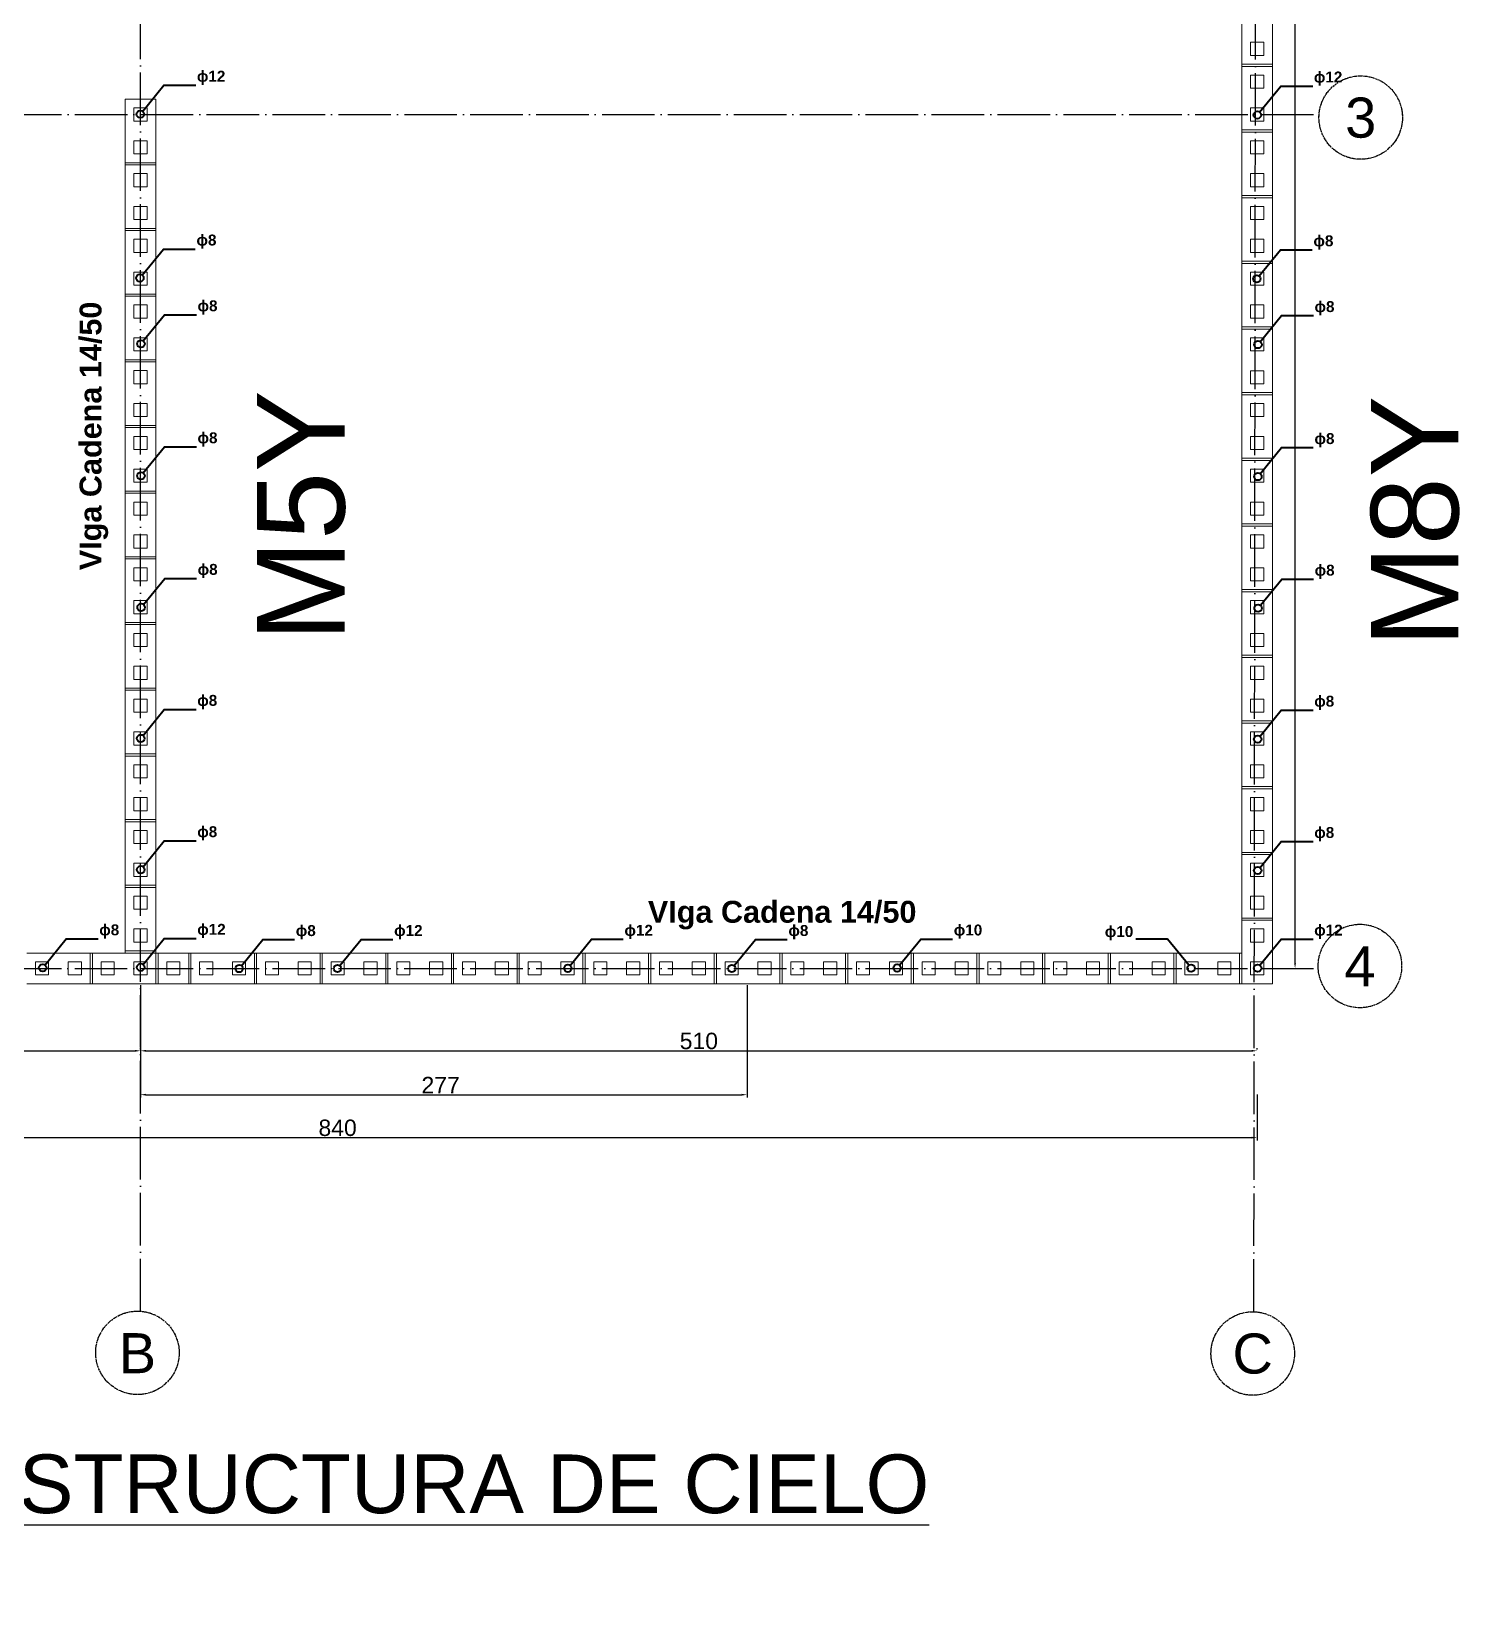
# Model space of a CAD drawing. Header units: centimetres. Extents: x 778 to 15841, y 1585 to 3584.
# Drawn here: x 2672 to 3324, y 1869 to 2584 of the extents above; entities that cross this region are included whole.
import ezdxf

# ---------------------------------------------------------------- set-up
doc = ezdxf.new("R2010")
doc.units = ezdxf.units.CM
doc.linetypes.add('ACAD_ISO04W100', pattern=[30, 24, -3, 0, -3])
doc.layers.get('DEFPOINTS').update_dxf_attribs({"color": 250})
doc.layers.add('armadura vertical', color=6, linetype='Continuous', lineweight=30)
for name, color, linetype in [('Cadena', 8, 'Continuous'), ('Cotas', 80, 'Continuous'), ('EJES', 8, 'Continuous'), ('Texto', 7, 'Continuous'), ('TEXTO-PIERS', 7, 'Continuous')]:
    doc.layers.add(name, color=color, linetype=linetype)
doc.layers.add('Ceramico 1.0', color=7, linetype='Continuous', lineweight=5, true_color=0xc73200)
doc.styles.get("Standard").update_dxf_attribs({"font": 'arial.ttf'})
doc.dimstyles.new('ISO-25', dxfattribs={"dimtxt": 7.5, "dimasz": 2.5, "dimexe": 1.25, "dimexo": 0.625, "dimtad": 1, "dimtxsty": 'Standard', "dimcen": 2.5, "dimadec": 0, "dimazin": 0, "dimtfac": 1, "dimtmove": 0, "dimatfit": 3, "dimfxl": 1, "dimarcsym": 0})

# ---------------------------------------------------------------- blocks, each defined once
blk = doc.blocks.new('*D14')
at = {"layer": 'Cotas', "color": 0, "lineweight": -2, "transparency": 16777216}
for p, q in [((2721.48, 2148.66), (2721.48, 2097.34)), ((2998.48, 2148.66), (2998.48, 2097.34)), ((2723.98, 2098.59), (2995.98, 2098.59))]:
    blk.add_line(p, q, dxfattribs=at)
at = {"layer": 'Cotas', "color": 0, "transparency": 16777216}
for points in [[(2723.98, 2099.01), (2723.98, 2098.18), (2721.48, 2098.59)], [(2995.98, 2099.01), (2995.98, 2098.18), (2998.48, 2098.59)]]:
    blk.add_solid(points, dxfattribs=at)
at = {"layer": 'DEFPOINTS', "color": 0, "transparency": 16777216}
for p in [(2721.48, 2149.29), (2998.48, 2149.29), (2998.48, 2098.59)]:
    blk.add_point(p, dxfattribs=at)
at = {"layer": 'Cotas', "color": 0, "transparency": 16777216, "insert": (2858.54, 2102.98), "char_height": 7.5, "attachment_point": 5}
blk.add_mtext('277', dxfattribs=at)
blk = doc.blocks.new('*D19')
at = {"layer": 'Cotas', "color": 0, "lineweight": -2, "transparency": 16777216}
for p, q in [((2391.48, 2120.94), (2391.48, 2117.39)), ((2393.98, 2118.64), (2718.98, 2118.64)), ((2721.48, 2120.94), (2721.48, 2117.39))]:
    blk.add_line(p, q, dxfattribs=at)
at = {"layer": 'Cotas', "color": 0, "transparency": 16777216}
for points in [[(2393.98, 2119.06), (2393.98, 2118.23), (2391.48, 2118.64)], [(2718.98, 2119.06), (2718.98, 2118.23), (2721.48, 2118.64)]]:
    blk.add_solid(points, dxfattribs=at)
at = {"layer": 'DEFPOINTS', "color": 0, "transparency": 16777216}
for p in [(2391.48, 2121.56), (2721.48, 2121.56), (2721.48, 2118.64)]:
    blk.add_point(p, dxfattribs=at)
at = {"layer": 'Cotas', "color": 0, "transparency": 16777216, "insert": (2556.48, 2123.1), "char_height": 7.5, "attachment_point": 5}
blk.add_mtext('330', dxfattribs=at)
blk = doc.blocks.new('*D20')
at = {"layer": 'Cotas', "color": 0, "lineweight": -2, "transparency": 16777216}
for p, q in [((2721.48, 2119.27), (2721.48, 2119.89)), ((2723.98, 2118.64), (3228.98, 2118.64)), ((3231.48, 2119.27), (3231.48, 2119.89))]:
    blk.add_line(p, q, dxfattribs=at)
at = {"layer": 'Cotas', "color": 0, "transparency": 16777216}
for points in [[(2723.98, 2119.06), (2723.98, 2118.23), (2721.48, 2118.64)], [(3228.98, 2119.06), (3228.98, 2118.23), (3231.48, 2118.64)]]:
    blk.add_solid(points, dxfattribs=at)
at = {"layer": 'DEFPOINTS', "color": 0, "transparency": 16777216}
for p in [(2721.48, 2118.64), (3231.48, 2118.64), (3231.48, 2118.64)]:
    blk.add_point(p, dxfattribs=at)
at = {"layer": 'Cotas', "color": 0, "transparency": 16777216, "insert": (2976.48, 2123.1), "char_height": 7.5, "attachment_point": 5}
blk.add_mtext('510', dxfattribs=at)
blk = doc.blocks.new('*D21')
at = {"layer": 'Cotas', "color": 0, "lineweight": -2, "transparency": 16777216}
for p, q in [((2391.48, 2098.61), (2391.48, 2077.72)), ((3231.48, 2098.61), (3231.48, 2077.72)), ((2393.98, 2078.97), (3228.98, 2078.97))]:
    blk.add_line(p, q, dxfattribs=at)
at = {"layer": 'Cotas', "color": 0, "transparency": 16777216}
for points in [[(2393.98, 2079.39), (2393.98, 2078.56), (2391.48, 2078.97)], [(3228.98, 2079.39), (3228.98, 2078.56), (3231.48, 2078.97)]]:
    blk.add_solid(points, dxfattribs=at)
at = {"layer": 'DEFPOINTS', "color": 0, "transparency": 16777216}
for p in [(2391.48, 2099.23), (3231.48, 2099.23), (3231.48, 2078.97)]:
    blk.add_point(p, dxfattribs=at)
at = {"layer": 'Cotas', "color": 0, "transparency": 16777216, "insert": (2811.48, 2083.43), "char_height": 7.5, "attachment_point": 5}
blk.add_mtext('840', dxfattribs=at)
blk = doc.blocks.new('*D22')
at = {"layer": 'Cotas', "color": 0, "lineweight": -2, "transparency": 16777216}
for p, q in [((3241.12, 3161.29), (3250.03, 3161.29)), ((3248.78, 2158.79), (3248.78, 3158.79)), ((3241.12, 2156.29), (3250.03, 2156.29))]:
    blk.add_line(p, q, dxfattribs=at)
at = {"layer": 'Cotas', "color": 0, "transparency": 16777216}
for points in [[(3248.36, 3158.79), (3249.2, 3158.79), (3248.78, 3161.29)], [(3248.36, 2158.79), (3249.2, 2158.79), (3248.78, 2156.29)]]:
    blk.add_solid(points, dxfattribs=at)
at = {"layer": 'DEFPOINTS', "color": 0, "transparency": 16777216}
for p in [(3240.49, 3161.29), (3248.78, 3161.29), (3240.49, 2156.29)]:
    blk.add_point(p, dxfattribs=at)
at = {"layer": 'Cotas', "color": 0, "transparency": 16777216, "insert": (3244.33, 2659.14), "char_height": 7.5, "attachment_point": 5, "rotation": 90}
blk.add_mtext('1005', dxfattribs=at)

msp = doc.modelspace()

# ---------------------------------------------------------------- linework, layer by layer
at = {"layer": 'armadura vertical', "lineweight": 40}
for points in [[(2722.457, 2547.742), (2732.169, 2559.667), (2746.683, 2559.667)], [(3232.618, 2547.38), (3242.33, 2559.305), (3256.844, 2559.305)], [(2722.259, 2472.926), (2731.97, 2484.851), (2746.484, 2484.851)], [(3232.42, 2472.564), (3242.132, 2484.488), (3256.646, 2484.488)], [(2722.748, 2442.877), (2732.46, 2454.802), (2746.974, 2454.802)], [(3232.91, 2442.515), (3242.622, 2454.44), (3257.136, 2454.44)], [(2722.737, 2382.59), (2732.449, 2394.514), (2746.963, 2394.514)], [(3232.899, 2382.227), (3242.611, 2394.152), (3257.125, 2394.152)], [(2722.807, 2322.49), (2732.519, 2334.414), (2747.033, 2334.414)], [(3232.968, 2322.128), (3242.68, 2334.052), (3257.194, 2334.052)], [(2722.623, 2262.649), (2732.335, 2274.574), (2746.849, 2274.574)], [(3232.784, 2262.287), (3242.496, 2274.212), (3257.01, 2274.212)], [(2722.626, 2202.673), (2732.338, 2214.598), (2746.852, 2214.598)], [(3232.788, 2202.311), (3242.499, 2214.236), (3257.013, 2214.236)], [(2677.851, 2157.851), (2687.563, 2169.776), (2702.077, 2169.776)], [(2722.605, 2158.087), (2732.317, 2170.011), (2746.831, 2170.011)], [(2767.622, 2157.51), (2777.334, 2169.435), (2791.848, 2169.435)], [(2812.526, 2157.551), (2822.238, 2169.476), (2836.752, 2169.476)], [(2917.728, 2157.64), (2927.44, 2169.565), (2941.954, 2169.565)], [(2992.621, 2157.549), (3002.333, 2169.474), (3016.847, 2169.474)], [(3068.149, 2157.781), (3077.861, 2169.706), (3092.375, 2169.706)], [(3200.221, 2157.716), (3190.509, 2169.64), (3175.995, 2169.64)], [(3232.766, 2157.724), (3242.478, 2169.649), (3256.992, 2169.649)]]:
    msp.add_lwpolyline(points, dxfattribs=at)
for centre in [(2721.381, 2546.42), (3231.542, 2546.058), (2721.182, 2471.604), (3231.344, 2471.242), (2721.672, 2441.556), (3231.834, 2441.194), (2721.661, 2381.268), (3231.823, 2380.906), (2721.731, 2321.168), (3231.892, 2320.806), (2721.547, 2261.328), (3231.708, 2260.966), (2721.55, 2201.352), (3231.711, 2200.99), (2676.775, 2156.529), (2721.529, 2156.765), (2766.546, 2156.189), (2811.45, 2156.23), (2916.652, 2156.318), (2991.545, 2156.228), (3067.073, 2156.459), (3201.297, 2156.394), (3231.69, 2156.403)]:
    msp.add_circle(centre, 1.704, dxfattribs=at)
at = {"layer": 'Ceramico 1.0', "lineweight": 20}
for p, q in [((3224.476, 2569.287), (3224.476, 2598.287)), ((3238.476, 2598.287), (3238.476, 2569.287)), ((3238.476, 2569.287), (3224.476, 2569.287)), ((3224.476, 2539.287), (3224.476, 2568.287)), ((3224.476, 2568.287), (3238.476, 2568.287)), ((3238.476, 2568.287), (3238.476, 2539.287)), ((2714.476, 2524.288), (2714.476, 2553.288)), ((2714.476, 2553.288), (2728.476, 2553.288)), ((2728.476, 2553.288), (2728.476, 2524.288)), ((3238.476, 2539.287), (3224.476, 2539.287)), ((3224.476, 2509.287), (3224.476, 2538.287)), ((3224.476, 2538.287), (3238.476, 2538.287)), ((3238.476, 2538.287), (3238.476, 2509.287)), ((2728.476, 2524.288), (2714.476, 2524.288)), ((2714.476, 2494.288), (2714.476, 2523.288)), ((2714.476, 2523.288), (2728.476, 2523.288)), ((2714.476, 2523.288), (2728.476, 2523.288)), ((2728.476, 2523.288), (2728.476, 2494.288)), ((3238.476, 2509.287), (3224.476, 2509.287)), ((3224.476, 2479.287), (3224.476, 2508.287)), ((3224.476, 2508.287), (3238.476, 2508.287)), ((3238.476, 2508.287), (3238.476, 2479.287)), ((2728.476, 2494.288), (2714.476, 2494.288)), ((2714.476, 2464.288), (2714.476, 2493.288)), ((2714.476, 2493.288), (2728.476, 2493.288)), ((2728.476, 2493.288), (2728.476, 2464.288)), ((3238.476, 2479.287), (3224.476, 2479.287)), ((3224.476, 2449.287), (3224.476, 2478.287)), ((3224.476, 2478.287), (3238.476, 2478.287)), ((3238.476, 2478.287), (3238.476, 2449.287)), ((2728.476, 2464.288), (2714.476, 2464.288)), ((2714.476, 2434.288), (2714.476, 2463.288)), ((2714.476, 2463.288), (2728.476, 2463.288)), ((2728.476, 2463.288), (2728.476, 2434.288)), ((3238.476, 2449.287), (3224.476, 2449.287)), ((3224.476, 2419.287), (3224.476, 2448.287)), ((3224.476, 2448.287), (3238.476, 2448.287)), ((3238.476, 2448.287), (3238.476, 2419.287)), ((2728.476, 2434.288), (2714.476, 2434.288)), ((2714.476, 2404.288), (2714.476, 2433.288)), ((2714.476, 2433.288), (2728.476, 2433.288)), ((2728.476, 2433.288), (2728.476, 2404.288)), ((3238.476, 2419.287), (3224.476, 2419.287)), ((3224.476, 2389.287), (3224.476, 2418.287)), ((3224.476, 2418.287), (3238.476, 2418.287)), ((3238.476, 2418.287), (3238.476, 2389.287)), ((2728.476, 2404.288), (2714.476, 2404.288)), ((2714.476, 2374.288), (2714.476, 2403.288)), ((2714.476, 2403.288), (2728.476, 2403.288)), ((2728.476, 2403.288), (2728.476, 2374.288)), ((3238.476, 2389.287), (3224.476, 2389.287)), ((3224.476, 2359.288), (3224.476, 2388.288)), ((3224.476, 2388.288), (3238.476, 2388.288)), ((3238.476, 2388.288), (3238.476, 2359.288)), ((2728.476, 2374.288), (2714.476, 2374.288)), ((2714.476, 2344.288), (2714.476, 2373.288)), ((2714.476, 2373.288), (2728.476, 2373.288)), ((2728.476, 2373.288), (2728.476, 2344.288)), ((3238.476, 2359.288), (3224.476, 2359.288)), ((3224.476, 2329.288), (3224.476, 2358.288)), ((3224.476, 2358.288), (3238.476, 2358.288)), ((3238.476, 2358.288), (3238.476, 2329.288)), ((2728.476, 2344.288), (2714.476, 2344.288)), ((2714.476, 2314.288), (2714.476, 2343.288)), ((2714.476, 2343.288), (2728.476, 2343.288)), ((2728.476, 2343.288), (2728.476, 2314.288)), ((3238.476, 2329.288), (3224.476, 2329.288)), ((3224.476, 2299.288), (3224.476, 2328.288)), ((3224.476, 2328.288), (3238.476, 2328.288)), ((3238.476, 2328.288), (3238.476, 2299.288)), ((2728.476, 2314.288), (2714.476, 2314.288)), ((2714.476, 2284.288), (2714.476, 2313.288)), ((2714.476, 2313.288), (2728.476, 2313.288)), ((2728.476, 2313.288), (2728.476, 2284.288)), ((3238.476, 2299.288), (3224.476, 2299.288)), ((3224.476, 2269.288), (3224.476, 2298.288)), ((3224.476, 2298.288), (3238.476, 2298.288)), ((3238.476, 2298.288), (3238.476, 2269.288)), ((2728.476, 2284.288), (2714.476, 2284.288)), ((2714.476, 2254.288), (2714.476, 2283.288)), ((2714.476, 2283.288), (2728.476, 2283.288)), ((2728.476, 2283.288), (2728.476, 2254.288)), ((3238.476, 2269.288), (3224.476, 2269.288)), ((3224.476, 2239.288), (3224.476, 2268.288)), ((3224.476, 2268.288), (3238.476, 2268.288)), ((3238.476, 2268.288), (3238.476, 2239.288)), ((2728.476, 2254.288), (2714.476, 2254.288)), ((2714.476, 2224.288), (2714.476, 2253.288)), ((2714.476, 2253.288), (2728.476, 2253.288)), ((2728.476, 2253.288), (2728.476, 2224.288)), ((3238.476, 2239.288), (3224.476, 2239.288)), ((3224.476, 2209.288), (3224.476, 2238.288)), ((3224.476, 2238.288), (3238.476, 2238.288)), ((3238.476, 2238.288), (3238.476, 2209.288)), ((2728.476, 2224.288), (2714.476, 2224.288)), ((2714.476, 2194.288), (2714.476, 2223.288)), ((2714.476, 2223.288), (2728.476, 2223.288)), ((2728.476, 2223.288), (2728.476, 2194.288)), ((3238.476, 2209.288), (3224.476, 2209.288)), ((3224.476, 2179.288), (3224.476, 2208.288)), ((3224.476, 2208.288), (3238.476, 2208.288)), ((3238.476, 2208.288), (3238.476, 2179.288)), ((2728.476, 2194.288), (2714.476, 2194.288)), ((2714.476, 2164.288), (2714.476, 2193.288)), ((2714.476, 2193.288), (2728.476, 2193.288)), ((2728.476, 2193.288), (2728.476, 2164.288)), ((3238.476, 2179.288), (3224.476, 2179.288)), ((3224.476, 2149.288), (3224.476, 2178.288)), ((3224.476, 2178.288), (3238.476, 2178.288)), ((3238.476, 2178.288), (3238.476, 2149.288)), ((2669.476, 2163.288), (2698.476, 2163.288)), ((2698.476, 2163.288), (2698.476, 2149.288)), ((2699.476, 2163.288), (2728.476, 2163.288)), ((2699.476, 2149.288), (2699.476, 2163.288)), ((2728.476, 2164.288), (2714.476, 2164.288)), ((2728.476, 2163.288), (2728.476, 2149.288)), ((2744.476, 2163.288), (2773.476, 2163.288)), ((2744.476, 2149.288), (2744.476, 2163.288)), ((2773.476, 2163.288), (2773.476, 2149.288)), ((2774.476, 2163.288), (2803.476, 2163.288)), ((2774.476, 2149.288), (2774.476, 2163.288)), ((2803.476, 2163.288), (2803.476, 2149.288)), ((2804.476, 2163.288), (2833.476, 2163.288)), ((2804.476, 2149.288), (2804.476, 2163.288)), ((2833.476, 2163.288), (2833.476, 2149.288)), ((2834.476, 2163.288), (2863.476, 2163.288)), ((2834.476, 2149.288), (2834.476, 2163.288)), ((2863.476, 2163.288), (2863.476, 2149.288)), ((2864.476, 2163.288), (2893.476, 2163.288)), ((2864.476, 2149.288), (2864.476, 2163.288)), ((2893.476, 2163.288), (2893.476, 2149.288)), ((2894.476, 2163.288), (2923.476, 2163.288)), ((2894.476, 2149.288), (2894.476, 2163.288)), ((2923.476, 2163.288), (2923.476, 2149.288)), ((2924.476, 2163.288), (2953.476, 2163.288)), ((2924.476, 2149.288), (2924.476, 2163.288)), ((2953.476, 2163.288), (2953.476, 2149.288)), ((2954.476, 2163.288), (2983.476, 2163.288)), ((2954.476, 2149.288), (2954.476, 2163.288)), ((2983.476, 2163.288), (2983.476, 2149.288)), ((2984.476, 2163.288), (3013.476, 2163.288)), ((2984.476, 2149.288), (2984.476, 2163.288)), ((3013.476, 2163.288), (3013.476, 2149.288)), ((3014.476, 2163.288), (3043.476, 2163.288)), ((3014.476, 2149.288), (3014.476, 2163.288)), ((3043.476, 2163.288), (3043.476, 2149.288)), ((3044.476, 2163.288), (3073.476, 2163.288)), ((3044.476, 2149.288), (3044.476, 2163.288)), ((3073.476, 2163.288), (3073.476, 2149.288)), ((3074.476, 2163.288), (3103.476, 2163.288)), ((3074.476, 2149.288), (3074.476, 2163.288)), ((3103.476, 2163.288), (3103.476, 2149.288)), ((3104.476, 2163.288), (3133.476, 2163.288)), ((3104.476, 2149.288), (3104.476, 2163.288)), ((3133.476, 2163.288), (3133.476, 2149.288)), ((3134.476, 2163.288), (3163.476, 2163.288)), ((3134.476, 2149.288), (3134.476, 2163.288)), ((3163.476, 2163.288), (3163.476, 2149.288)), ((3164.476, 2163.288), (3193.476, 2163.288)), ((3164.476, 2149.288), (3164.476, 2163.288)), ((3193.476, 2163.288), (3193.476, 2149.288)), ((3194.476, 2163.288), (3223.476, 2163.288)), ((3194.476, 2149.288), (3194.476, 2163.288)), ((3223.476, 2163.288), (3223.476, 2149.288)), ((2698.476, 2149.288), (2669.476, 2149.288)), ((2728.476, 2149.288), (2699.476, 2149.288)), ((2773.476, 2149.288), (2744.476, 2149.288)), ((2803.476, 2149.288), (2774.476, 2149.288)), ((2833.476, 2149.288), (2804.476, 2149.288)), ((2863.476, 2149.288), (2834.476, 2149.288)), ((2893.476, 2149.288), (2864.476, 2149.288)), ((2923.476, 2149.288), (2894.476, 2149.288)), ((2953.476, 2149.288), (2924.476, 2149.288)), ((2983.476, 2149.288), (2954.476, 2149.288)), ((3013.476, 2149.288), (2984.476, 2149.288)), ((3043.476, 2149.288), (3014.476, 2149.288)), ((3073.476, 2149.288), (3044.476, 2149.288)), ((3103.476, 2149.288), (3074.476, 2149.288)), ((3133.476, 2149.288), (3104.476, 2149.288)), ((3163.476, 2149.288), (3134.476, 2149.288)), ((3193.476, 2149.288), (3164.476, 2149.288)), ((3223.476, 2149.288), (3194.476, 2149.288)), ((3238.476, 2149.288), (3224.476, 2149.288))]:
    msp.add_line(p, q, dxfattribs=at)
at = {"layer": 'Ceramico 1.0'}
for p, q in [((3238.476, 2583.287), (3238.476, 2569.287)), ((3224.476, 2568.287), (3224.476, 2569.287)), ((3224.476, 2569.287), (3238.476, 2569.287)), ((3238.476, 2569.287), (3238.476, 2568.287)), ((3238.476, 2553.287), (3238.476, 2539.287)), ((3224.476, 2538.287), (3224.476, 2539.287)), ((3224.476, 2539.287), (3238.476, 2539.287)), ((3238.476, 2539.287), (3238.476, 2538.287)), ((2714.476, 2523.288), (2714.476, 2524.288)), ((2714.476, 2524.288), (2728.476, 2524.288)), ((2728.476, 2524.288), (2728.476, 2523.288)), ((2728.476, 2524.288), (2728.476, 2524.288)), ((3238.476, 2523.287), (3238.476, 2509.287)), ((3224.476, 2509.287), (3238.476, 2509.287)), ((3224.476, 2508.287), (3224.476, 2509.287)), ((3224.476, 2509.287), (3238.476, 2509.287)), ((3238.476, 2509.287), (3238.476, 2508.287)), ((2714.476, 2493.288), (2714.476, 2494.288)), ((2714.476, 2494.288), (2728.476, 2494.288)), ((2728.476, 2494.288), (2728.476, 2493.288)), ((2728.476, 2494.288), (2728.476, 2494.288)), ((3238.476, 2493.287), (3238.476, 2479.287)), ((3224.476, 2478.287), (3224.476, 2479.287)), ((3224.476, 2479.287), (3238.476, 2479.287)), ((3238.476, 2479.287), (3238.476, 2478.287)), ((2714.476, 2463.288), (2714.476, 2464.288)), ((2714.476, 2464.288), (2728.476, 2464.288)), ((2728.476, 2464.288), (2728.476, 2463.288)), ((2728.476, 2464.288), (2728.476, 2464.288)), ((3238.476, 2463.287), (3238.476, 2449.287)), ((3224.476, 2448.287), (3224.476, 2449.287)), ((3224.476, 2449.287), (3238.476, 2449.287)), ((3238.476, 2449.287), (3238.476, 2448.287)), ((2714.476, 2433.288), (2714.476, 2434.288)), ((2714.476, 2434.288), (2728.476, 2434.288)), ((2728.476, 2434.288), (2728.476, 2433.288)), ((2728.476, 2434.288), (2728.476, 2434.288)), ((3238.476, 2433.287), (3238.476, 2419.287)), ((3224.476, 2418.287), (3224.476, 2419.287)), ((3224.476, 2419.287), (3238.476, 2419.287)), ((3238.476, 2419.287), (3238.476, 2418.287)), ((2714.476, 2403.288), (2714.476, 2404.288)), ((2714.476, 2404.288), (2728.476, 2404.288)), ((2728.476, 2404.288), (2728.476, 2403.288)), ((2728.476, 2404.288), (2728.476, 2404.288)), ((3238.476, 2403.287), (3238.476, 2389.287)), ((3224.476, 2388.288), (3224.476, 2389.288)), ((3224.476, 2389.287), (3238.476, 2389.287)), ((3238.476, 2389.287), (3238.476, 2388.288)), ((2714.476, 2373.288), (2714.476, 2374.288)), ((2714.476, 2374.288), (2728.476, 2374.288)), ((2728.476, 2374.288), (2728.476, 2373.288)), ((2728.476, 2374.288), (2728.476, 2374.288)), ((3238.476, 2373.288), (3238.476, 2359.288)), ((3224.476, 2358.288), (3224.476, 2359.288)), ((3224.476, 2359.287), (3238.476, 2359.287)), ((3238.476, 2359.287), (3238.476, 2358.288)), ((2714.476, 2343.288), (2714.476, 2344.288)), ((2714.476, 2344.288), (2728.476, 2344.288)), ((2728.476, 2344.288), (2728.476, 2343.288)), ((2728.476, 2344.288), (2728.476, 2344.288)), ((3238.476, 2343.288), (3238.476, 2329.288)), ((3224.476, 2328.288), (3224.476, 2329.288)), ((3224.476, 2329.287), (3238.476, 2329.287)), ((3238.476, 2329.287), (3238.476, 2328.288)), ((2714.476, 2313.288), (2714.476, 2314.288)), ((2714.476, 2314.288), (2728.476, 2314.288)), ((2728.476, 2314.288), (2728.476, 2313.288)), ((2728.476, 2314.288), (2728.476, 2314.288)), ((3238.476, 2313.288), (3238.476, 2299.288)), ((3224.476, 2298.288), (3224.476, 2299.288)), ((3224.476, 2299.287), (3238.476, 2299.287)), ((3238.476, 2299.287), (3238.476, 2298.288)), ((2714.476, 2283.288), (2714.476, 2284.288)), ((2714.476, 2284.288), (2728.476, 2284.288)), ((2728.476, 2284.288), (2728.476, 2283.288)), ((2728.476, 2284.288), (2728.476, 2284.288)), ((3238.476, 2283.288), (3238.476, 2269.288)), ((3224.476, 2268.288), (3224.476, 2269.288)), ((3224.476, 2269.287), (3238.476, 2269.287)), ((3238.476, 2269.287), (3238.476, 2268.288)), ((2714.476, 2253.288), (2714.476, 2254.288)), ((2714.476, 2254.288), (2728.476, 2254.288)), ((2728.476, 2254.288), (2728.476, 2253.288)), ((2728.476, 2254.288), (2728.476, 2254.288)), ((3238.476, 2253.288), (3238.476, 2239.288)), ((3224.476, 2238.288), (3224.476, 2239.288)), ((3224.476, 2239.288), (3238.476, 2239.288)), ((3238.476, 2239.288), (3238.476, 2238.288)), ((2714.476, 2223.288), (2714.476, 2224.288)), ((2714.476, 2224.288), (2728.476, 2224.288)), ((2728.476, 2224.288), (2728.476, 2223.288)), ((2728.476, 2224.288), (2728.476, 2224.288)), ((3238.476, 2223.288), (3238.476, 2209.288)), ((3224.476, 2208.288), (3224.476, 2209.288)), ((3224.476, 2209.288), (3238.476, 2209.288)), ((3238.476, 2209.288), (3238.476, 2208.288)), ((2714.476, 2193.288), (2714.476, 2194.288)), ((2714.476, 2194.288), (2728.476, 2194.288)), ((2728.476, 2194.288), (2728.476, 2193.288)), ((2728.476, 2194.288), (2728.476, 2194.288)), ((3238.476, 2193.288), (3238.476, 2179.288)), ((3224.476, 2178.288), (3224.476, 2179.288)), ((3224.476, 2179.288), (3238.476, 2179.288)), ((3238.476, 2179.288), (3238.476, 2178.288)), ((2699.476, 2163.288), (2698.476, 2163.288)), ((2714.476, 2164.288), (2728.476, 2164.288)), ((2714.476, 2164.288), (2714.476, 2163.288)), ((2728.476, 2163.288), (2728.476, 2164.288)), ((2728.476, 2164.288), (2728.476, 2164.288)), ((2729.476, 2163.288), (2728.476, 2163.288)), ((2728.476, 2163.288), (2728.476, 2149.288)), ((2743.476, 2163.288), (2744.476, 2163.288)), ((2744.476, 2163.288), (2744.476, 2149.288)), ((2774.476, 2163.288), (2773.476, 2163.288)), ((2804.476, 2163.288), (2803.476, 2163.288)), ((2834.476, 2163.288), (2833.476, 2163.288)), ((2864.476, 2163.288), (2863.476, 2163.288)), ((2894.476, 2163.288), (2893.476, 2163.288)), ((2924.476, 2163.288), (2923.476, 2163.288)), ((2954.476, 2163.288), (2953.476, 2163.288)), ((2984.476, 2163.288), (2983.476, 2163.288)), ((3014.476, 2163.288), (3013.476, 2163.288)), ((3044.476, 2163.288), (3043.476, 2163.288)), ((3074.476, 2163.288), (3073.476, 2163.288)), ((3104.476, 2163.288), (3103.476, 2163.288)), ((3134.476, 2163.288), (3133.476, 2163.288)), ((3164.476, 2163.288), (3163.476, 2163.288)), ((3193.476, 2163.288), (3193.476, 2149.288)), ((3193.476, 2163.288), (3194.476, 2163.288)), ((3223.476, 2163.288), (3223.476, 2149.288)), ((3223.476, 2163.288), (3224.476, 2163.288)), ((3238.476, 2163.288), (3238.476, 2149.288)), ((2698.476, 2149.288), (2699.476, 2149.288)), ((2728.476, 2149.288), (2729.476, 2149.288)), ((2744.476, 2149.288), (2743.476, 2149.288)), ((2773.476, 2149.288), (2774.476, 2149.288)), ((2803.476, 2149.288), (2804.476, 2149.288)), ((2833.476, 2149.288), (2834.476, 2149.288)), ((2863.476, 2149.288), (2864.476, 2149.288)), ((2893.476, 2149.288), (2894.476, 2149.288)), ((2923.476, 2149.288), (2924.476, 2149.288)), ((2953.476, 2149.288), (2954.476, 2149.288)), ((2983.476, 2149.288), (2984.476, 2149.288)), ((3013.476, 2149.288), (3014.476, 2149.288)), ((3043.476, 2149.288), (3044.476, 2149.288)), ((3073.476, 2149.288), (3074.476, 2149.288)), ((3103.476, 2149.288), (3104.476, 2149.288)), ((3133.476, 2149.288), (3134.476, 2149.288)), ((3163.476, 2149.288), (3164.476, 2149.288)), ((3193.476, 2149.288), (3194.476, 2149.288)), ((3223.476, 2149.288), (3224.476, 2149.288))]:
    msp.add_line(p, q, dxfattribs=at)
at = {"layer": 'Ceramico 1.0', "lineweight": 20}
for points in [[(3228.476, 2579.287), (3228.476, 2573.287), (3234.476, 2573.287), (3234.476, 2579.287)], [(3228.476, 2564.287), (3228.476, 2558.287), (3234.476, 2558.287), (3234.476, 2564.287)], [(2724.476, 2543.288), (2724.476, 2549.288), (2718.476, 2549.288), (2718.476, 2543.288)], [(3228.476, 2549.287), (3228.476, 2543.287), (3234.476, 2543.287), (3234.476, 2549.287)], [(2724.476, 2528.288), (2724.476, 2534.288), (2718.476, 2534.288), (2718.476, 2528.288)], [(3228.476, 2534.287), (3228.476, 2528.287), (3234.476, 2528.287), (3234.476, 2534.287)], [(2724.476, 2513.288), (2724.476, 2519.288), (2718.476, 2519.288), (2718.476, 2513.288)], [(3228.476, 2519.287), (3228.476, 2513.287), (3234.476, 2513.287), (3234.476, 2519.287)], [(2724.476, 2498.288), (2724.476, 2504.288), (2718.476, 2504.288), (2718.476, 2498.288)], [(3228.476, 2504.287), (3228.476, 2498.287), (3234.476, 2498.287), (3234.476, 2504.287)], [(2724.476, 2483.288), (2724.476, 2489.288), (2718.476, 2489.288), (2718.476, 2483.288)], [(3228.476, 2489.287), (3228.476, 2483.287), (3234.476, 2483.287), (3234.476, 2489.287)], [(2724.476, 2468.288), (2724.476, 2474.288), (2718.476, 2474.288), (2718.476, 2468.288)], [(3228.476, 2474.287), (3228.476, 2468.287), (3234.476, 2468.287), (3234.476, 2474.287)], [(2724.476, 2453.288), (2724.476, 2459.288), (2718.476, 2459.288), (2718.476, 2453.288)], [(3228.476, 2459.287), (3228.476, 2453.287), (3234.476, 2453.287), (3234.476, 2459.287)], [(2724.476, 2438.288), (2724.476, 2444.288), (2718.476, 2444.288), (2718.476, 2438.288)], [(3228.476, 2444.287), (3228.476, 2438.287), (3234.476, 2438.287), (3234.476, 2444.287)], [(2724.476, 2423.288), (2724.476, 2429.288), (2718.476, 2429.288), (2718.476, 2423.288)], [(3228.476, 2429.287), (3228.476, 2423.287), (3234.476, 2423.287), (3234.476, 2429.287)], [(2724.476, 2408.288), (2724.476, 2414.288), (2718.476, 2414.288), (2718.476, 2408.288)], [(3228.476, 2414.287), (3228.476, 2408.287), (3234.476, 2408.287), (3234.476, 2414.287)], [(2724.476, 2393.288), (2724.476, 2399.288), (2718.476, 2399.288), (2718.476, 2393.288)], [(3228.476, 2399.287), (3228.476, 2393.287), (3234.476, 2393.287), (3234.476, 2399.287)], [(2724.476, 2378.288), (2724.476, 2384.288), (2718.476, 2384.288), (2718.476, 2378.288)], [(3228.476, 2384.288), (3228.476, 2378.288), (3234.476, 2378.288), (3234.476, 2384.288)], [(2724.476, 2363.288), (2724.476, 2369.288), (2718.476, 2369.288), (2718.476, 2363.288)], [(3228.476, 2369.288), (3228.476, 2363.288), (3234.476, 2363.288), (3234.476, 2369.288)], [(2724.476, 2348.288), (2724.476, 2354.288), (2718.476, 2354.288), (2718.476, 2348.288)], [(3228.476, 2354.288), (3228.476, 2348.288), (3234.476, 2348.288), (3234.476, 2354.288)], [(2724.476, 2333.288), (2724.476, 2339.288), (2718.476, 2339.288), (2718.476, 2333.288)], [(3228.476, 2339.288), (3228.476, 2333.288), (3234.476, 2333.288), (3234.476, 2339.288)], [(2724.476, 2318.288), (2724.476, 2324.288), (2718.476, 2324.288), (2718.476, 2318.288)], [(3228.476, 2324.288), (3228.476, 2318.288), (3234.476, 2318.288), (3234.476, 2324.288)], [(2724.476, 2303.288), (2724.476, 2309.288), (2718.476, 2309.288), (2718.476, 2303.288)], [(3228.476, 2309.288), (3228.476, 2303.288), (3234.476, 2303.288), (3234.476, 2309.288)], [(2724.476, 2288.288), (2724.476, 2294.288), (2718.476, 2294.288), (2718.476, 2288.288)], [(3228.476, 2294.288), (3228.476, 2288.288), (3234.476, 2288.288), (3234.476, 2294.288)], [(2724.476, 2273.288), (2724.476, 2279.288), (2718.476, 2279.288), (2718.476, 2273.288)], [(3228.476, 2279.288), (3228.476, 2273.288), (3234.476, 2273.288), (3234.476, 2279.288)], [(2724.476, 2258.288), (2724.476, 2264.288), (2718.476, 2264.288), (2718.476, 2258.288)], [(3228.476, 2264.288), (3228.476, 2258.288), (3234.476, 2258.288), (3234.476, 2264.288)], [(2724.476, 2243.288), (2724.476, 2249.288), (2718.476, 2249.288), (2718.476, 2243.288)], [(3228.476, 2249.288), (3228.476, 2243.288), (3234.476, 2243.288), (3234.476, 2249.288)], [(2724.476, 2228.288), (2724.476, 2234.288), (2718.476, 2234.288), (2718.476, 2228.288)], [(3228.476, 2234.288), (3228.476, 2228.288), (3234.476, 2228.288), (3234.476, 2234.288)], [(2724.476, 2213.288), (2724.476, 2219.288), (2718.476, 2219.288), (2718.476, 2213.288)], [(3228.476, 2219.288), (3228.476, 2213.288), (3234.476, 2213.288), (3234.476, 2219.288)], [(2724.476, 2198.288), (2724.476, 2204.288), (2718.476, 2204.288), (2718.476, 2198.288)], [(3228.476, 2204.288), (3228.476, 2198.288), (3234.476, 2198.288), (3234.476, 2204.288)], [(2724.476, 2183.288), (2724.476, 2189.288), (2718.476, 2189.288), (2718.476, 2183.288)], [(3228.476, 2189.288), (3228.476, 2183.288), (3234.476, 2183.288), (3234.476, 2189.288)], [(2724.476, 2168.288), (2724.476, 2174.288), (2718.476, 2174.288), (2718.476, 2168.288)], [(3228.476, 2174.288), (3228.476, 2168.288), (3234.476, 2168.288), (3234.476, 2174.288)], [(2679.476, 2159.288), (2673.476, 2159.288), (2673.476, 2153.288), (2679.476, 2153.288)], [(2694.476, 2159.288), (2688.476, 2159.288), (2688.476, 2153.288), (2694.476, 2153.288)], [(2709.476, 2159.288), (2703.476, 2159.288), (2703.476, 2153.288), (2709.476, 2153.288)], [(2724.476, 2159.288), (2718.476, 2159.288), (2718.476, 2153.288), (2724.476, 2153.288)], [(2739.476, 2159.288), (2733.476, 2159.288), (2733.476, 2153.288), (2739.476, 2153.288)], [(2754.476, 2159.288), (2748.476, 2159.288), (2748.476, 2153.288), (2754.476, 2153.288)], [(2769.476, 2159.288), (2763.476, 2159.288), (2763.476, 2153.288), (2769.476, 2153.288)], [(2784.476, 2159.288), (2778.476, 2159.288), (2778.476, 2153.288), (2784.476, 2153.288)], [(2799.476, 2159.288), (2793.476, 2159.288), (2793.476, 2153.288), (2799.476, 2153.288)], [(2814.476, 2159.288), (2808.476, 2159.288), (2808.476, 2153.288), (2814.476, 2153.288)], [(2829.476, 2159.288), (2823.476, 2159.288), (2823.476, 2153.288), (2829.476, 2153.288)], [(2844.476, 2159.288), (2838.476, 2159.288), (2838.476, 2153.288), (2844.476, 2153.288)], [(2859.476, 2159.288), (2853.476, 2159.288), (2853.476, 2153.288), (2859.476, 2153.288)], [(2874.476, 2159.288), (2868.476, 2159.288), (2868.476, 2153.288), (2874.476, 2153.288)], [(2889.476, 2159.288), (2883.476, 2159.288), (2883.476, 2153.288), (2889.476, 2153.288)], [(2904.476, 2159.288), (2898.476, 2159.288), (2898.476, 2153.288), (2904.476, 2153.288)], [(2919.476, 2159.288), (2913.476, 2159.288), (2913.476, 2153.288), (2919.476, 2153.288)], [(2934.476, 2159.288), (2928.476, 2159.288), (2928.476, 2153.288), (2934.476, 2153.288)], [(2949.476, 2159.288), (2943.476, 2159.288), (2943.476, 2153.288), (2949.476, 2153.288)], [(2964.476, 2159.288), (2958.476, 2159.288), (2958.476, 2153.288), (2964.476, 2153.288)], [(2979.476, 2159.288), (2973.476, 2159.288), (2973.476, 2153.288), (2979.476, 2153.288)], [(2994.476, 2159.288), (2988.476, 2159.288), (2988.476, 2153.288), (2994.476, 2153.288)], [(3009.476, 2159.288), (3003.476, 2159.288), (3003.476, 2153.288), (3009.476, 2153.288)], [(3024.476, 2159.288), (3018.476, 2159.288), (3018.476, 2153.288), (3024.476, 2153.288)], [(3039.476, 2159.288), (3033.476, 2159.288), (3033.476, 2153.288), (3039.476, 2153.288)], [(3054.476, 2159.288), (3048.476, 2159.288), (3048.476, 2153.288), (3054.476, 2153.288)], [(3069.476, 2159.288), (3063.476, 2159.288), (3063.476, 2153.288), (3069.476, 2153.288)], [(3084.476, 2159.288), (3078.476, 2159.288), (3078.476, 2153.288), (3084.476, 2153.288)], [(3099.476, 2159.288), (3093.476, 2159.288), (3093.476, 2153.288), (3099.476, 2153.288)], [(3114.476, 2159.288), (3108.476, 2159.288), (3108.476, 2153.288), (3114.476, 2153.288)], [(3129.476, 2159.288), (3123.476, 2159.288), (3123.476, 2153.288), (3129.476, 2153.288)], [(3144.476, 2159.288), (3138.476, 2159.288), (3138.476, 2153.288), (3144.476, 2153.288)], [(3159.476, 2159.288), (3153.476, 2159.288), (3153.476, 2153.288), (3159.476, 2153.288)], [(3174.476, 2159.288), (3168.476, 2159.288), (3168.476, 2153.288), (3174.476, 2153.288)], [(3189.476, 2159.288), (3183.476, 2159.288), (3183.476, 2153.288), (3189.476, 2153.288)], [(3204.476, 2159.288), (3198.476, 2159.288), (3198.476, 2153.288), (3204.476, 2153.288)], [(3219.476, 2159.288), (3213.476, 2159.288), (3213.476, 2153.288), (3219.476, 2153.288)], [(3228.476, 2159.288), (3228.476, 2153.288), (3234.476, 2153.288), (3234.476, 2159.288)]]:
    msp.add_lwpolyline(points, close=True, dxfattribs=at)
at = {"layer": 'Ceramico 1.0'}
msp.add_lwpolyline([(2729.476, 2149.288), (2743.476, 2149.288), (2743.476, 2163.288), (2729.476, 2163.288)], close=True, dxfattribs=at)
at = {"layer": 'EJES', "linetype": 'ACAD_ISO04W100'}
for p, q in [((2721.476, 1999.69), (2721.476, 3198.05)), ((3229.984, 1999.442, 0), (3231.476, 3197.47)), ((2360.359, 2546.287), (3259.527, 2546.287)), ((2360.332, 2156.289), (3259.499, 2156.289))]:
    msp.add_line(p, q, dxfattribs=at)
at = {"layer": 'EJES', "linetype": 'ACAD_ISO04W100', "ltscale": 0.035}
for centre in [(3278.767, 2544.886, 0), (3278.766, 2544.886, 0), (3278.404, 2157.373, 0), (3278.404, 2157.372, 0), (2720.054, 1980.677, 0), (2720.054, 1980.676, 0), (3229.447, 1980.382, 0), (3229.447, 1980.382, 0)]:
    msp.add_circle(centre, 19.067, dxfattribs=at)

# ---------------------------------------------------------------- texts
at = {"layer": 'armadura vertical', "char_height": 5, "attachment_point": 1}
for s, insert in [('{\\fArial|b1|i0|c0|p34;ϕ12 }', (2747.222, 2566.278)), ('{\\fArial|b1|i0|c0|p34;ϕ12 }', (3257.384, 2565.916)), ('{\\fArial|b1|i0|c0|p34;ϕ8 }', (2747.024, 2491.462)), ('{\\fArial|b1|i0|c0|p34;ϕ8 }', (3257.185, 2491.1)), ('{\\fArial|b1|i0|c0|p34;ϕ8 }', (2747.514, 2461.414)), ('{\\fArial|b1|i0|c0|p34;ϕ8 }', (3257.675, 2461.052)), ('{\\fArial|b1|i0|c0|p34;ϕ8 }', (2747.503, 2401.126)), ('{\\fArial|b1|i0|c0|p34;ϕ8 }', (3257.664, 2400.764)), ('{\\fArial|b1|i0|c0|p34;ϕ8 }', (2747.573, 2341.026)), ('{\\fArial|b1|i0|c0|p34;ϕ8 }', (3257.734, 2340.664)), ('{\\fArial|b1|i0|c0|p34;ϕ8 }', (2747.388, 2281.186)), ('{\\fArial|b1|i0|c0|p34;ϕ8 }', (3257.55, 2280.824)), ('{\\fArial|b1|i0|c0|p34;ϕ8 }', (2747.392, 2221.21)), ('{\\fArial|b1|i0|c0|p34;ϕ8 }', (3257.553, 2220.848)), ('{\\fArial|b1|i0|c0|p34;ϕ8 }', (2702.617, 2176.388)), ('{\\fArial|b1|i0|c0|p34;ϕ12 }', (2747.37, 2176.623)), ('{\\fArial|b1|i0|c0|p34;ϕ8 }', (2792.387, 2176.047)), ('{\\fArial|b1|i0|c0|p34;ϕ12 }', (2837.292, 2176.088)), ('{\\fArial|b1|i0|c0|p34;ϕ12 }', (2942.493, 2176.177)), ('{\\fArial|b1|i0|c0|p34;ϕ8 }', (3017.387, 2176.086)), ('{\\fArial|b1|i0|c0|p34;ϕ10 }', (3092.915, 2176.317)), ('{\\fArial|b1|i0|c0|p34;ϕ10 }', (3161.894, 2175.609)), ('{\\fArial|b1|i0|c0|p34;ϕ12 }', (3257.532, 2176.261))]:
    msp.add_mtext_dynamic_manual_height_columns(s, width=6.97594, gutter_width=12.5, heights=[2.665], dxfattribs=dict(at, insert=insert))
at = {"layer": 'Cadena', "insert": (2693.641, 2338.147), "char_height": 10, "attachment_point": 1, "rotation": 90}
msp.add_mtext_dynamic_manual_height_columns('{\\fArial|b1|i0|c0|p34;VIga Cadena 14/50}', width=124.03844, gutter_width=12.5, heights=[19.001], dxfattribs=at)
at = {"layer": 'Cadena', "insert": (2953.192, 2187.139), "char_height": 10, "attachment_point": 1}
msp.add_mtext_dynamic_manual_height_columns('{\\fArial|b1|i0|c0|p34;VIga Cadena 14/50}', width=124.03844, gutter_width=12.5, heights=[19.001], dxfattribs=at)
at = {"layer": 'EJES', "char_height": 18.306, "width": 29.18604, "attachment_point": 5}
for s, insert in [('3', (3278.767, 2544.739, 0)), ('4', (3278.404, 2157.225, 0)), ('B', (2720.054, 1980.529, 0)), ('C', (3229.447, 1980.235, 0))]:
    msp.add_mtext(s, dxfattribs=dict(at, insert=insert))
at = {"layer": 'Texto', "insert": (2484.898, 1934.26), "char_height": 26.79303, "attachment_point": 1}
msp.add_mtext_dynamic_manual_height_columns('{\\LPLANTA ESTRUCTURA DE CIELO\\P\\H0.74646x;\\lEsc. 1/4}', width=662.29689, gutter_width=12.5, heights=[106.138], dxfattribs=at)
at = {"layer": 'TEXTO-PIERS'}
for s, p in [('M5Y', (2814.698, 2305.44)), ('M8Y', (3323.41, 2302.977))]:
    msp.add_text(s, height=40, rotation=90, dxfattribs=at).set_placement(p)

# ---------------------------------------------------------------- dimensions: what is measured, and where the dimension line sits
at = {"layer": 'Cotas'}
dim = msp.add_linear_dim(base=(3248.78, 3161.286), p1=(3240.49, 2156.289), p2=(3240.49, 3161.286), angle=90, dimstyle='ISO-25', dxfattribs=at)
dim.commit()
dim.dimension.update_dxf_attribs({"geometry": '*D22', "text_midpoint": (3248.78, 2659.138), "dimtype": 160})
dim = msp.add_linear_dim(base=(2998.476, 2098.593), p1=(2721.476, 2149.288), p2=(2998.476, 2149.288), dimstyle='ISO-25', dxfattribs=at)
dim.commit()
dim.dimension.update_dxf_attribs({"geometry": '*D14', "text_midpoint": (2858.543, 2098.593), "dimtype": 160})
for base, p1, p2, picture, middle in [((2721.476, 2118.642), (2391.476, 2121.562), (2721.476, 2121.562), '*D19', (2556.476, 2123.099)), ((3231.476, 2118.642), (2721.476, 2118.642), (3231.476, 2118.642), '*D20', (2976.476, 2123.096)), ((3231.476, 2078.972), (2391.476, 2099.235), (3231.476, 2099.235), '*D21', (2811.476, 2083.427))]:
    dim = msp.add_linear_dim(base=base, p1=p1, p2=p2, dimstyle='ISO-25', dxfattribs=at)
    dim.commit()
    dim.dimension.update_dxf_attribs({"geometry": picture, "text_midpoint": middle})

doc.saveas('drawing.dxf')
